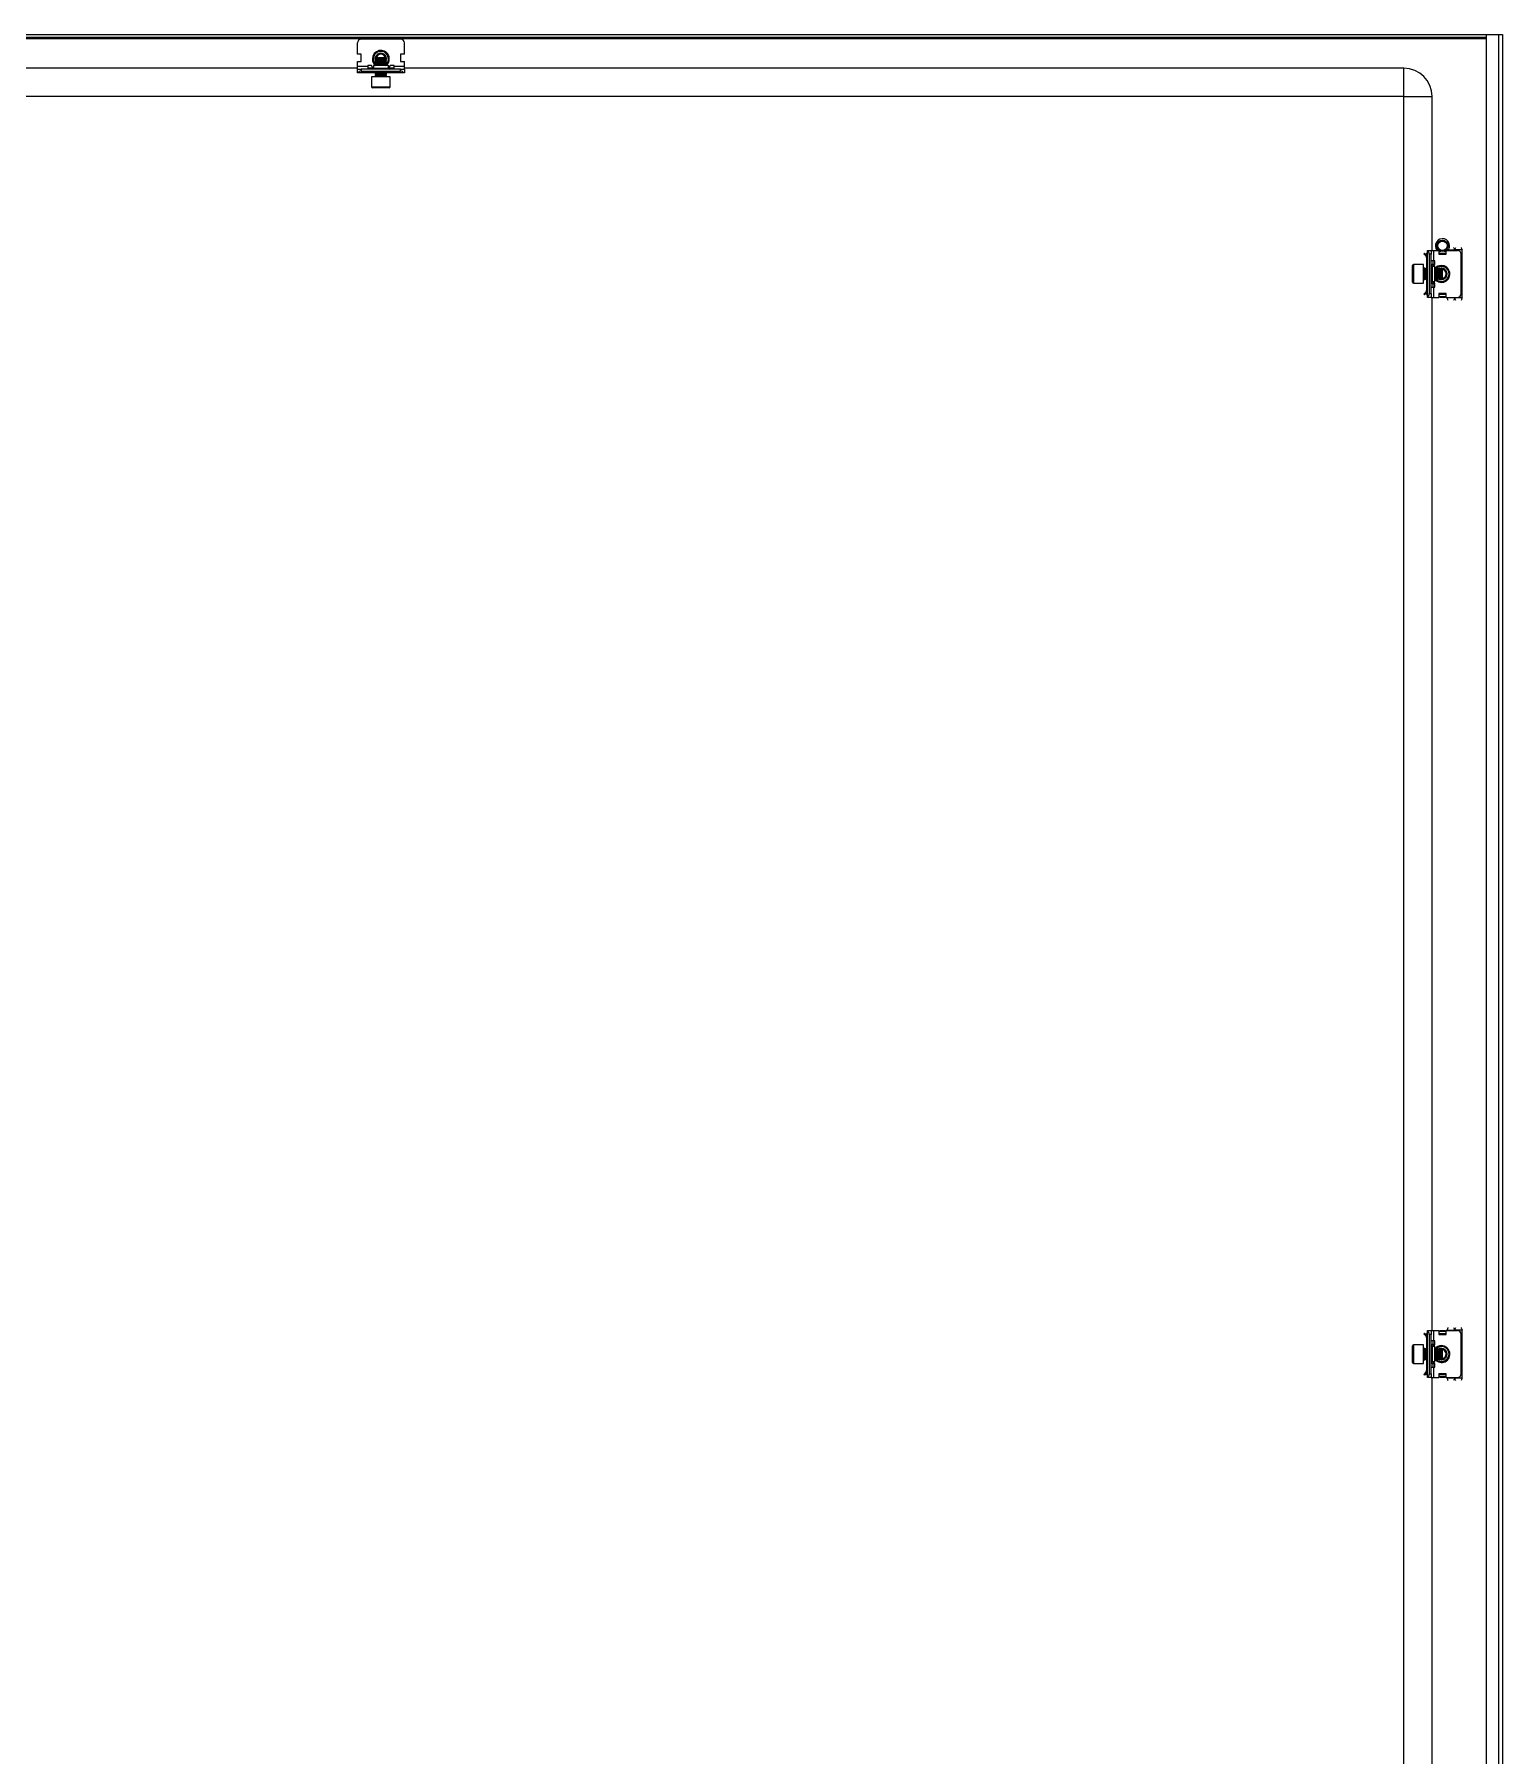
# Model space of a CAD drawing. Header units: millimetres. Extents: x -918 to 2341, y -1151 to 1192.
# Drawn here: x 1560 to 2341, y 21 to 937 of the extents above; entities that cross this region are included whole.
import ezdxf

# ---------------------------------------------------------------- set-up
doc = ezdxf.new("R2010")
doc.units = ezdxf.units.MM

msp = doc.modelspace()

# ---------------------------------------------------------------- linework, layer by layer
at = {"color": 7, "linetype": 'Continuous', "lineweight": 25}
for p, q in [((1155.55, 936.94), (2332.55, 936.94)), ((1155.55, 935.44), (2332.55, 935.44)), ((2332.55, -1018.06), (2332.55, 936.94)), ((2332.55, 936.94), (2338.95, 936.94)), ((2338.95, 936.94), (2341.05, 936.94)), ((2341.05, 936.94), (2341.05, -1018.06)), ((1731.55, 926.44), (1731.55, 932.44)), ((1733.55, 926.44), (1731.55, 926.44)), ((1754.55, 934.44), (1733.55, 934.44)), ((1733.55, 922.44), (1733.55, 926.44)), ((1756.55, 926.44), (1754.55, 926.44)), ((1754.55, 926.44), (1754.55, 922.44)), ((1756.55, 926.44), (1756.55, 932.44)), ((1731.55, 918.94), (1199.55, 918.94)), ((1731.55, 922.44), (1733.55, 922.44)), ((1731.55, 919.94), (1731.55, 922.44)), ((1731.55, 918.44), (1731.55, 919.94)), ((1731.55, 916.44), (1731.55, 918.44)), ((1731.55, 918.44), (1733.55, 918.44)), ((1731.81, 916.44), (1731.55, 916.44)), ((1756.28, 916.44), (1731.81, 916.44)), ((1754.55, 918.44), (1733.55, 918.44)), ((1733.55, 917.44), (1754.55, 917.44)), ((1739.05, 920.44), (1737.05, 920.44)), ((1737.05, 920.44), (1737.05, 919.94)), ((1737.05, 919.94), (1737.05, 918.44)), ((1739.91, 918.94), (1737.05, 918.94)), ((1740.01, 918.76), (1739.05, 920.44)), ((1740.05, 920.44), (1740.05, 918.94)), ((1748.05, 920.44), (1740.05, 920.44)), ((1741.6, 924.44), (1741.05, 923.88)), ((1741.05, 923.88), (1741.05, 923.83)), ((1747.05, 923.88), (1741.05, 923.88)), ((1741.05, 923.83), (1741.6, 923.44)), ((1742.9, 923.83), (1741.05, 923.83)), ((1741.6, 923.44), (1741.05, 923.05)), ((1741.05, 923.05), (1741.05, 922.83)), ((1742.9, 923.05), (1741.05, 923.05)), ((1741.05, 922.83), (1741.6, 922.44)), ((1742.9, 922.83), (1741.05, 922.83)), ((1741.6, 922.44), (1741.05, 922.05)), ((1741.05, 922.05), (1741.05, 921.83)), ((1742.9, 922.05), (1741.05, 922.05)), ((1741.05, 921.83), (1741.6, 921.44)), ((1742.9, 921.83), (1741.05, 921.83)), ((1741.6, 921.44), (1741.05, 921.05)), ((1741.05, 921.05), (1741.05, 920.83)), ((1742.9, 921.05), (1741.05, 921.05)), ((1741.05, 920.83), (1741.6, 920.44)), ((1742.9, 920.83), (1741.05, 920.83)), ((1741.6, 916.44), (1741.05, 916.05)), ((1741.48, 924.96), (1741.29, 924.13)), ((1741.3, 923.65), (1741.37, 923.28)), ((1741.49, 922.36), (1741.36, 922.61)), ((1746.49, 924.44), (1741.6, 924.44)), ((1743.11, 923.44), (1741.6, 923.44)), ((1743.11, 922.44), (1741.6, 922.44)), ((1743.11, 921.44), (1741.6, 921.44)), ((1747.05, 923.83), (1742.9, 923.83)), ((1747.05, 923.05), (1742.9, 923.05)), ((1747.05, 922.83), (1742.9, 922.83)), ((1747.05, 922.05), (1742.9, 922.05)), ((1747.05, 921.83), (1742.9, 921.83)), ((1747.05, 921.05), (1742.9, 921.05)), ((1747.05, 920.83), (1742.9, 920.83)), ((1746.49, 923.44), (1743.11, 923.44)), ((1746.49, 922.44), (1743.11, 922.44)), ((1746.49, 921.44), (1743.11, 921.44)), ((1747.05, 923.88), (1746.49, 924.44)), ((1746.49, 923.44), (1747.05, 923.83)), ((1747.05, 923.05), (1746.49, 923.44)), ((1746.49, 922.44), (1747.05, 922.83)), ((1747.05, 922.05), (1746.49, 922.44)), ((1746.49, 921.44), (1747.05, 921.83)), ((1747.05, 921.05), (1746.49, 921.44)), ((1746.49, 920.44), (1747.05, 920.83)), ((1747.05, 916.05), (1746.49, 916.44)), ((1746.74, 922.61), (1746.6, 922.36)), ((1747.05, 923.83), (1747.05, 923.88)), ((1747.05, 922.83), (1747.05, 923.05)), ((1747.05, 921.83), (1747.05, 922.05)), ((1747.05, 920.83), (1747.05, 921.05)), ((1748.05, 918.94), (1748.05, 920.44)), ((1749.05, 920.44), (1748.08, 918.76)), ((1751.05, 918.94), (1748.18, 918.94)), ((1751.05, 920.44), (1749.05, 920.44)), ((1751.05, 919.94), (1751.05, 920.44)), ((1751.05, 918.44), (1751.05, 919.94)), ((1754.55, 922.44), (1756.55, 922.44)), ((1754.55, 918.44), (1756.55, 918.44)), ((1756.55, 916.44), (1756.28, 916.44)), ((1756.55, 919.94), (1756.55, 922.44)), ((1756.55, 918.44), (1756.55, 919.94)), ((2288.55, 918.94), (1756.55, 918.94)), ((1756.55, 918.44), (1756.55, 916.44)), ((1739.05, 914.44), (1739.05, 909.04)), ((1749.05, 914.44), (1739.05, 914.44)), ((1748.45, 908.44), (1739.65, 908.44)), ((1741.05, 916.05), (1741.05, 915.83)), ((1742.9, 916.05), (1741.05, 916.05)), ((1741.05, 915.83), (1741.6, 915.44)), ((1742.9, 915.83), (1741.05, 915.83)), ((1741.6, 915.44), (1741.05, 915.05)), ((1741.05, 915.05), (1741.05, 914.69)), ((1742.9, 915.05), (1741.05, 915.05)), ((1743.11, 915.44), (1741.6, 915.44)), ((1747.05, 916.05), (1742.9, 916.05)), ((1747.05, 915.83), (1742.9, 915.83)), ((1747.05, 915.05), (1742.9, 915.05)), ((1746.49, 915.44), (1743.11, 915.44)), ((1746.49, 915.44), (1747.05, 915.83)), ((1747.05, 915.05), (1746.49, 915.44)), ((1747.05, 915.83), (1747.05, 916.05)), ((1747.05, 914.69), (1747.05, 915.05)), ((1749.05, 909.04), (1749.05, 914.44)), ((2288.55, 903.94), (1199.55, 903.94)), ((2288.55, -985.06), (2288.55, 903.94)), ((2303.55, 821.94), (2303.55, 903.94)), ((2299.48, 820.58), (2299.13, 820.22)), ((2300.11, 819.25), (2299.13, 820.22)), ((2300.46, 819.6), (2299.48, 820.58)), ((2300.11, 819.25), (2300.46, 819.6)), ((2300.55, 819.94), (2300.55, 819.54)), ((2300.55, 818.19), (2301.05, 818.19)), ((2300.55, 818.19), (2300.55, 814.69)), ((2300.84, 820.65), (2301.05, 820.85)), ((2301.05, 821.94), (2303.05, 821.94)), ((2301.05, 821.67), (2301.05, 821.94)), ((2301.05, 797.21), (2301.05, 821.67)), ((2302.05, 819.94), (2302.05, 798.94)), ((2303.05, 821.94), (2303.05, 819.94)), ((2303.05, 821.94), (2304.55, 821.94)), ((2303.05, 798.94), (2303.05, 819.94)), ((2304.55, 816.44), (2303.05, 816.44)), ((2304.55, 821.94), (2307.05, 821.94)), ((2305.05, 816.44), (2304.55, 816.44)), ((2305.05, 814.44), (2305.05, 816.44)), ((2307.05, 821.94), (2307.05, 819.94)), ((2307.3, 821.12), (2307.05, 821.27)), ((2307.05, 819.94), (2311.05, 819.94)), ((2307.3, 821.56), (2307.63, 821.79)), ((2307.8, 821.56), (2307.3, 821.21)), ((2307.3, 821.21), (2307.3, 821.56)), ((2307.3, 820.29), (2307.3, 821.21)), ((2307.3, 819.94), (2307.3, 820.29)), ((2307.8, 821.71), (2307.8, 821.56)), ((2307.8, 821.56), (2308.2, 821.56)), ((2309.89, 821.56), (2310.3, 821.56)), ((2310.3, 821.56), (2310.3, 821.71)), ((2310.8, 821.21), (2310.3, 821.56)), ((2310.46, 821.79), (2310.8, 821.56)), ((2310.8, 821.56), (2310.8, 821.21)), ((2310.8, 821.21), (2310.8, 820.29)), ((2310.8, 820.29), (2310.8, 819.94)), ((2311.05, 821.27), (2310.85, 821.15)), ((2310.85, 821.15), (2310.85, 819.94)), ((2311.05, 821.94), (2317.05, 821.94)), ((2311.05, 819.94), (2311.05, 821.94)), ((2319.05, 798.94), (2319.05, 819.94)), ((2319.55, 796.69), (2319.55, 822.19)), ((2293.05, 813.51), (2293.05, 813.84)), ((2293.05, 805.04), (2293.05, 813.51)), ((2299.05, 814.44), (2293.65, 814.44)), ((2299.05, 814.06), (2299.05, 814.44)), ((2299.05, 804.44), (2299.05, 814.06)), ((2299.66, 812.44), (2299.3, 812.44)), ((2299.3, 806.44), (2299.66, 806.44)), ((2300.05, 811.88), (2299.66, 812.44)), ((2299.66, 808.29), (2299.66, 812.44)), ((2299.66, 806.44), (2299.66, 808.29)), ((2299.66, 806.44), (2300.05, 806.99)), ((2300.43, 812.44), (2300.05, 811.88)), ((2300.05, 808.5), (2300.05, 811.88)), ((2300.05, 806.99), (2300.05, 808.5)), ((2300.05, 806.99), (2300.43, 806.44)), ((2300.66, 812.44), (2300.43, 812.44)), ((2300.43, 808.29), (2300.43, 812.44)), ((2300.43, 806.44), (2300.43, 808.29)), ((2300.43, 806.44), (2300.66, 806.44)), ((2301.05, 814.69), (2300.55, 814.69)), ((2300.55, 814.69), (2300.55, 812.44)), ((2300.55, 806.44), (2300.55, 804.19)), ((2301.05, 811.88), (2300.66, 812.44)), ((2300.66, 808.29), (2300.66, 812.44)), ((2300.66, 806.44), (2300.66, 808.29)), ((2300.66, 806.44), (2301.05, 806.99)), ((2303.37, 813.47), (2305.05, 814.44)), ((2303.55, 813.57), (2303.55, 814.69)), ((2303.55, 814.69), (2304.05, 814.69)), ((2305.05, 813.44), (2303.55, 813.44)), ((2304.05, 814.69), (2305.05, 814.69)), ((2305.05, 805.44), (2305.05, 813.44)), ((2305.43, 812.44), (2305.05, 811.88)), ((2305.05, 806.99), (2305.43, 806.44)), ((2305.66, 812.44), (2305.43, 812.44)), ((2305.43, 808.29), (2305.43, 812.44)), ((2305.43, 806.44), (2305.43, 808.29)), ((2305.43, 806.44), (2305.66, 806.44)), ((2306.05, 811.88), (2305.66, 812.44)), ((2305.66, 808.29), (2305.66, 812.44)), ((2305.66, 806.44), (2305.66, 808.29)), ((2305.66, 806.44), (2306.05, 806.99)), ((2306.43, 812.44), (2306.05, 811.88)), ((2306.05, 808.5), (2306.05, 811.88)), ((2306.05, 806.99), (2306.05, 808.5)), ((2306.05, 806.99), (2306.43, 806.44)), ((2306.66, 812.44), (2306.43, 812.44)), ((2306.43, 808.29), (2306.43, 812.44)), ((2306.43, 806.44), (2306.43, 808.29)), ((2306.43, 806.44), (2306.66, 806.44)), ((2307.05, 811.88), (2306.66, 812.44)), ((2306.66, 808.29), (2306.66, 812.44)), ((2306.66, 806.44), (2306.66, 808.29)), ((2306.66, 806.44), (2307.05, 806.99)), ((2306.97, 811.99), (2307.22, 812.13)), ((2307.22, 806.75), (2306.97, 806.89)), ((2307.43, 812.44), (2307.05, 811.88)), ((2307.05, 808.5), (2307.05, 811.88)), ((2307.05, 806.99), (2307.05, 808.5)), ((2307.05, 806.99), (2307.43, 806.44)), ((2307.66, 812.44), (2307.43, 812.44)), ((2307.43, 808.29), (2307.43, 812.44)), ((2307.43, 806.44), (2307.43, 808.29)), ((2307.43, 806.44), (2307.66, 806.44)), ((2308.05, 811.88), (2307.66, 812.44)), ((2307.66, 808.29), (2307.66, 812.44)), ((2307.66, 806.44), (2307.66, 808.29)), ((2307.66, 806.44), (2308.05, 806.99)), ((2307.88, 806.76), (2308.25, 806.69)), ((2308.43, 812.44), (2308.05, 811.88)), ((2308.05, 808.5), (2308.05, 811.88)), ((2308.05, 806.99), (2308.05, 808.5)), ((2308.05, 806.99), (2308.43, 806.44)), ((2308.49, 812.44), (2308.43, 812.44)), ((2308.43, 808.29), (2308.43, 812.44)), ((2308.43, 806.44), (2308.43, 808.29)), ((2308.43, 806.44), (2308.49, 806.44)), ((2309.05, 811.88), (2308.49, 812.44)), ((2308.49, 812.21), (2308.49, 812.44)), ((2308.49, 806.44), (2308.49, 812.21)), ((2308.49, 806.44), (2309.05, 806.99)), ((2308.74, 806.69), (2309.57, 806.88)), ((2309.05, 811.7), (2309.05, 811.88)), ((2309.05, 806.99), (2309.05, 811.7)), ((2293.65, 804.44), (2299.05, 804.44)), ((2300.11, 799.63), (2299.13, 798.65)), ((2299.48, 798.3), (2299.13, 798.65)), ((2300.46, 799.27), (2299.48, 798.3)), ((2300.11, 799.63), (2300.46, 799.27)), ((2300.55, 804.19), (2301.05, 804.19)), ((2300.55, 804.19), (2300.55, 800.69)), ((2300.55, 800.69), (2301.05, 800.69)), ((2300.55, 798.94), (2300.55, 799.4)), ((2301.05, 798.02), (2300.84, 798.23)), ((2301.05, 796.94), (2301.05, 797.21)), ((2303.05, 802.44), (2304.55, 802.44)), ((2303.05, 798.94), (2303.05, 796.94)), ((2305.05, 804.44), (2303.37, 805.41)), ((2303.55, 805.44), (2305.05, 805.44)), ((2303.55, 804.19), (2303.55, 805.3)), ((2304.05, 804.19), (2303.55, 804.19)), ((2305.05, 804.19), (2304.05, 804.19)), ((2304.55, 802.44), (2305.05, 802.44)), ((2305.05, 802.44), (2305.05, 804.44)), ((2307.05, 798.94), (2307.05, 796.94)), ((2311.05, 798.94), (2307.05, 798.94)), ((2307.3, 798.58), (2307.3, 798.94)), ((2307.3, 797.67), (2307.3, 798.58)), ((2307.3, 797.32), (2307.3, 797.67)), ((2307.3, 797.67), (2307.8, 797.32)), ((2307.8, 796.96), (2307.3, 797.32)), ((2307.8, 797.32), (2307.8, 796.96)), ((2310.3, 797.32), (2307.8, 797.32)), ((2310.3, 797.32), (2310.8, 797.67)), ((2310.3, 796.96), (2310.3, 797.32)), ((2310.8, 797.32), (2310.3, 796.96)), ((2310.8, 798.94), (2310.8, 798.58)), ((2310.8, 798.58), (2310.8, 797.67)), ((2310.8, 797.67), (2310.8, 797.32)), ((2310.85, 798.94), (2310.85, 797.06)), ((2311.05, 796.94), (2311.05, 798.94)), ((2303.05, 796.94), (2301.05, 796.94)), ((2303.05, 796.94), (2304.55, 796.94)), ((2303.55, 246.94), (2303.55, 796.94)), ((2304.55, 796.94), (2307.05, 796.94)), ((2310.3, 796.96), (2307.8, 796.96)), ((2310.85, 797.06), (2311.05, 797.06)), ((2311.05, 796.94), (2317.05, 796.94)), ((2311.55, 796.69), (2311.55, 796.94)), ((2293.05, 238.51), (2293.05, 238.84)), ((2293.05, 230.04), (2293.05, 238.51)), ((2299.05, 239.44), (2293.65, 239.44)), ((2299.05, 239.06), (2299.05, 239.44)), ((2299.05, 229.44), (2299.05, 239.06)), ((2299.48, 245.58), (2299.13, 245.22)), ((2300.11, 244.25), (2299.13, 245.22)), ((2300.46, 244.6), (2299.48, 245.58)), ((2300.11, 244.25), (2300.46, 244.6)), ((2300.55, 244.94), (2300.55, 244.54)), ((2300.55, 243.19), (2301.05, 243.19)), ((2300.55, 243.19), (2300.55, 239.69)), ((2301.05, 239.69), (2300.55, 239.69)), ((2300.55, 239.69), (2300.55, 237.44)), ((2300.84, 245.65), (2301.05, 245.85)), ((2301.05, 246.94), (2303.05, 246.94)), ((2301.05, 246.67), (2301.05, 246.94)), ((2301.05, 222.21), (2301.05, 246.67)), ((2302.05, 244.94), (2302.05, 223.94)), ((2303.05, 246.94), (2303.05, 244.94)), ((2303.05, 246.94), (2304.55, 246.94)), ((2303.05, 223.94), (2303.05, 244.94)), ((2304.55, 241.44), (2303.05, 241.44)), ((2303.37, 238.47), (2305.05, 239.44)), ((2303.55, 238.57), (2303.55, 239.69)), ((2303.55, 239.69), (2304.05, 239.69)), ((2305.05, 238.44), (2303.55, 238.44)), ((2304.05, 239.69), (2305.05, 239.69)), ((2304.55, 246.94), (2307.05, 246.94)), ((2305.05, 241.44), (2304.55, 241.44)), ((2305.05, 239.44), (2305.05, 241.44)), ((2305.05, 230.44), (2305.05, 238.44)), ((2307.05, 246.94), (2307.05, 244.94)), ((2307.05, 244.94), (2311.05, 244.94)), ((2307.3, 246.56), (2307.8, 246.91)), ((2307.8, 246.56), (2307.3, 246.21)), ((2307.3, 246.21), (2307.3, 246.56)), ((2307.3, 245.29), (2307.3, 246.21)), ((2307.3, 244.94), (2307.3, 245.29)), ((2307.8, 246.91), (2307.8, 246.56)), ((2307.8, 246.91), (2310.3, 246.91)), ((2307.8, 246.56), (2310.3, 246.56)), ((2310.3, 246.56), (2310.3, 246.91)), ((2310.3, 246.91), (2310.8, 246.56)), ((2310.8, 246.21), (2310.3, 246.56)), ((2310.8, 246.56), (2310.8, 246.21)), ((2310.8, 246.21), (2310.8, 245.29)), ((2310.8, 245.29), (2310.8, 244.94)), ((2310.85, 246.82), (2310.85, 244.94)), ((2311.05, 246.82), (2310.85, 246.82)), ((2311.05, 244.94), (2311.05, 246.94)), ((2311.05, 246.94), (2317.05, 246.94)), ((2311.55, 246.94), (2311.55, 247.19)), ((2319.05, 223.94), (2319.05, 244.94)), ((2319.55, 221.69), (2319.55, 247.19)), ((2293.65, 229.44), (2299.05, 229.44)), ((2299.66, 237.44), (2299.3, 237.44)), ((2299.3, 231.44), (2299.66, 231.44)), ((2300.05, 236.88), (2299.66, 237.44)), ((2299.66, 233.29), (2299.66, 237.44)), ((2299.66, 231.44), (2299.66, 233.29)), ((2299.66, 231.44), (2300.05, 231.99)), ((2300.43, 237.44), (2300.05, 236.88)), ((2300.05, 233.5), (2300.05, 236.88)), ((2300.05, 231.99), (2300.05, 233.5)), ((2300.05, 231.99), (2300.43, 231.44)), ((2300.66, 237.44), (2300.43, 237.44)), ((2300.43, 233.29), (2300.43, 237.44)), ((2300.43, 231.44), (2300.43, 233.29)), ((2300.43, 231.44), (2300.66, 231.44)), ((2300.55, 231.44), (2300.55, 229.19)), ((2300.55, 229.19), (2301.05, 229.19)), ((2300.55, 229.19), (2300.55, 225.69)), ((2301.05, 236.88), (2300.66, 237.44)), ((2300.66, 233.29), (2300.66, 237.44)), ((2300.66, 231.44), (2300.66, 233.29)), ((2300.66, 231.44), (2301.05, 231.99)), ((2305.05, 229.44), (2303.37, 230.41)), ((2303.55, 230.44), (2305.05, 230.44)), ((2303.55, 229.19), (2303.55, 230.3)), ((2304.05, 229.19), (2303.55, 229.19)), ((2305.05, 229.19), (2304.05, 229.19)), ((2305.43, 237.44), (2305.05, 236.88)), ((2305.05, 231.99), (2305.43, 231.44)), ((2305.05, 227.44), (2305.05, 229.44)), ((2305.66, 237.44), (2305.43, 237.44)), ((2305.43, 233.29), (2305.43, 237.44)), ((2305.43, 231.44), (2305.43, 233.29)), ((2305.43, 231.44), (2305.66, 231.44)), ((2306.05, 236.88), (2305.66, 237.44)), ((2305.66, 233.29), (2305.66, 237.44)), ((2305.66, 231.44), (2305.66, 233.29)), ((2305.66, 231.44), (2306.05, 231.99)), ((2306.43, 237.44), (2306.05, 236.88)), ((2306.05, 233.5), (2306.05, 236.88)), ((2306.05, 231.99), (2306.05, 233.5)), ((2306.05, 231.99), (2306.43, 231.44)), ((2306.66, 237.44), (2306.43, 237.44)), ((2306.43, 233.29), (2306.43, 237.44)), ((2306.43, 231.44), (2306.43, 233.29)), ((2306.43, 231.44), (2306.66, 231.44)), ((2307.05, 236.88), (2306.66, 237.44)), ((2306.66, 233.29), (2306.66, 237.44)), ((2306.66, 231.44), (2306.66, 233.29)), ((2306.66, 231.44), (2307.05, 231.99)), ((2306.97, 236.99), (2307.22, 237.13)), ((2307.22, 231.75), (2306.97, 231.89)), ((2307.43, 237.44), (2307.05, 236.88)), ((2307.05, 233.5), (2307.05, 236.88)), ((2307.05, 231.99), (2307.05, 233.5)), ((2307.05, 231.99), (2307.43, 231.44)), ((2307.66, 237.44), (2307.43, 237.44)), ((2307.43, 233.29), (2307.43, 237.44)), ((2307.43, 231.44), (2307.43, 233.29)), ((2307.43, 231.44), (2307.66, 231.44)), ((2308.05, 236.88), (2307.66, 237.44)), ((2307.66, 233.29), (2307.66, 237.44)), ((2307.66, 231.44), (2307.66, 233.29)), ((2307.66, 231.44), (2308.05, 231.99)), ((2307.88, 231.76), (2308.25, 231.69)), ((2308.43, 237.44), (2308.05, 236.88)), ((2308.05, 233.5), (2308.05, 236.88)), ((2308.05, 231.99), (2308.05, 233.5)), ((2308.05, 231.99), (2308.43, 231.44)), ((2308.49, 237.44), (2308.43, 237.44)), ((2308.43, 233.29), (2308.43, 237.44)), ((2308.43, 231.44), (2308.43, 233.29)), ((2308.43, 231.44), (2308.49, 231.44)), ((2309.05, 236.88), (2308.49, 237.44)), ((2308.49, 237.21), (2308.49, 237.44)), ((2308.49, 231.44), (2308.49, 237.21)), ((2308.49, 231.44), (2309.05, 231.99)), ((2308.74, 231.69), (2309.57, 231.88)), ((2309.05, 236.7), (2309.05, 236.88)), ((2309.05, 231.99), (2309.05, 236.7)), ((2300.11, 224.63), (2299.13, 223.65)), ((2299.48, 223.3), (2299.13, 223.65)), ((2300.46, 224.27), (2299.48, 223.3)), ((2300.11, 224.63), (2300.46, 224.27)), ((2300.55, 225.69), (2301.05, 225.69)), ((2300.55, 223.94), (2300.55, 224.4)), ((2301.05, 223.02), (2300.84, 223.23)), ((2301.05, 221.94), (2301.05, 222.21)), ((2303.05, 221.94), (2301.05, 221.94)), ((2303.05, 227.44), (2304.55, 227.44)), ((2303.05, 223.94), (2303.05, 221.94)), ((2303.05, 221.94), (2304.55, 221.94)), ((2303.55, -303.06), (2303.55, 221.94)), ((2304.55, 227.44), (2305.05, 227.44)), ((2304.55, 221.94), (2307.05, 221.94)), ((2307.05, 223.94), (2307.05, 221.94)), ((2311.05, 223.94), (2307.05, 223.94)), ((2307.3, 223.58), (2307.3, 223.94)), ((2307.3, 222.67), (2307.3, 223.58)), ((2307.3, 222.67), (2307.8, 222.32)), ((2307.3, 222.32), (2307.3, 222.67)), ((2307.8, 221.96), (2307.3, 222.32)), ((2310.3, 222.32), (2307.8, 222.32)), ((2307.8, 222.32), (2307.8, 221.96)), ((2310.3, 221.96), (2307.8, 221.96)), ((2310.3, 222.32), (2310.8, 222.67)), ((2310.3, 221.96), (2310.3, 222.32)), ((2310.8, 222.32), (2310.3, 221.96)), ((2310.8, 223.94), (2310.8, 223.58)), ((2310.8, 223.58), (2310.8, 222.67)), ((2310.8, 222.67), (2310.8, 222.32)), ((2310.85, 223.94), (2310.85, 222.06)), ((2310.85, 222.06), (2311.05, 222.06)), ((2311.05, 221.94), (2311.05, 223.94)), ((2311.05, 221.94), (2317.05, 221.94)), ((2311.55, 221.69), (2311.55, 221.94))]:
    msp.add_line(p, q, dxfattribs=at)
at = {"color": 8, "linetype": 'Continuous', "lineweight": 18}
for p, q in [((1155.55, 934.84), (2332.55, 934.84)), ((2338.95, 936.94), (2338.95, -1018.06)), ((1737.05, 919.94), (1731.55, 919.94)), ((1733.55, 918.44), (1733.55, 917.44)), ((1740.05, 918.94), (1748.05, 918.94)), ((1756.55, 919.94), (1751.05, 919.94)), ((1754.55, 917.44), (1754.55, 918.44)), ((2288.55, 903.94), (2288.55, 918.94)), ((1739.05, 909.04), (1749.05, 909.04)), ((1741.05, 914.69), (1746.82, 914.69)), ((1746.82, 914.69), (1747.05, 914.69)), ((2288.55, 903.94), (2303.55, 903.94)), ((2301.05, 819.94), (2300.55, 819.94)), ((2301.05, 820.44), (2300.84, 820.65)), ((2303.05, 819.94), (2302.05, 819.94)), ((2304.05, 814.69), (2304.05, 816.44)), ((2304.55, 816.44), (2304.55, 821.94)), ((2310.8, 820.29), (2307.3, 820.29)), ((2312.05, 822.19), (2315.55, 822.19)), ((2319.55, 822.19), (2315.55, 822.19)), ((2293.65, 814.44), (2293.65, 814.06)), ((2293.65, 814.06), (2293.65, 804.44)), ((2299.3, 812.44), (2299.3, 806.44)), ((2303.55, 813.44), (2303.55, 805.44)), ((2301.05, 798.94), (2300.55, 798.94)), ((2301.05, 798.44), (2300.84, 798.23)), ((2302.05, 798.94), (2303.05, 798.94)), ((2304.05, 802.44), (2304.05, 804.19)), ((2304.55, 796.94), (2304.55, 802.44)), ((2307.3, 798.58), (2310.8, 798.58)), ((2315.55, 796.69), (2311.55, 796.69)), ((2319.55, 796.69), (2315.55, 796.69)), ((2293.65, 239.44), (2293.65, 239.06)), ((2293.65, 239.06), (2293.65, 229.44)), ((2301.05, 244.94), (2300.55, 244.94)), ((2301.05, 245.44), (2300.84, 245.65)), ((2303.05, 244.94), (2302.05, 244.94)), ((2303.55, 238.44), (2303.55, 230.44)), ((2304.05, 239.69), (2304.05, 241.44)), ((2304.55, 241.44), (2304.55, 246.94)), ((2310.8, 245.29), (2307.3, 245.29)), ((2311.55, 247.19), (2315.55, 247.19)), ((2319.55, 247.19), (2315.55, 247.19)), ((2299.3, 237.44), (2299.3, 231.44)), ((2304.05, 227.44), (2304.05, 229.19)), ((2301.05, 223.94), (2300.55, 223.94)), ((2301.05, 223.44), (2300.84, 223.23)), ((2302.05, 223.94), (2303.05, 223.94)), ((2304.55, 221.94), (2304.55, 227.44)), ((2307.3, 223.58), (2310.8, 223.58)), ((2315.55, 221.69), (2311.55, 221.69)), ((2319.55, 221.69), (2315.55, 221.69))]:
    msp.add_line(p, q, dxfattribs=at)
at = {"color": 7, "linetype": 'Continuous', "lineweight": 25, "flags": 128}
for points in [[(1746.72, 923.28), (1746.75, 923.4), (1746.79, 923.65)], [(2308.25, 812.18), (2308.01, 812.15), (2307.88, 812.12)], [(2308.25, 237.18), (2308.01, 237.15), (2307.88, 237.12)]]:
    msp.add_lwpolyline(points, dxfattribs=at)
at = {"color": 7, "linetype": 'Continuous', "lineweight": 25}
for radius in [3, 2.5]:
    msp.add_circle((2309.05, 824.44), radius, dxfattribs=at)
for centre, radius, start, end in [((1733.55, 932.44), 2, 90, 180), ((1744.05, 923.94), 4, 315.71765, 180), ((1744.05, 923.94), 3, 344.33161, 195.66839), ((1744.05, 923.94), 2.76, 4.01261, 158.2426), ((1744.05, 923.94), 2.45, 11.79772, 168.20228), ((1754.55, 932.44), 2, 0, 90), ((1733.55, 915.44), 2, 90, 150), ((1739.55, 918.94), 0.5, 270, 0), ((1744.05, 923.94), 4, 180, 224.28235), ((1748.55, 918.94), 0.5, 180, 270), ((1754.55, 915.44), 2, 30, 90), ((2288.55, 903.94), 15, 0, 90), ((1739.65, 909.04), 0.6, 180, 270), ((1740.8, 914.69), 0.25, 270, 0), ((1747.3, 914.69), 0.25, 180, 270), ((1748.45, 909.04), 0.6, 270, 0), ((2309.05, 824.44), 3.75, 0, 221.81031), ((2301.55, 819.94), 1, 135, 180), ((2300.05, 819.94), 2, 0, 60), ((2309.05, 824.44), 3.75, 318.18969, 0), ((2317.05, 819.94), 2, 0, 90), ((2293.65, 813.84), 0.6, 90, 180), ((2299.3, 812.69), 0.25, 180, 270), ((2299.3, 806.19), 0.25, 90, 180), ((2303.55, 813.94), 0.5, 180, 270), ((2308.55, 809.44), 4, 90, 134.28235), ((2308.55, 809.44), 4, 225.71765, 90), ((2308.55, 809.44), 3, 254.33161, 105.66839), ((2308.55, 809.44), 2.76, 291.7574, 85.98739), ((2308.55, 809.44), 2.45, 21.7574, 78.20228), ((2308.55, 809.44), 2.45, 281.79772, 21.7574), ((2293.65, 805.04), 0.6, 180, 270), ((2301.55, 798.94), 1, 180, 225), ((2300.05, 798.94), 2, 300, 0), ((2303.55, 804.94), 0.5, 90, 180), ((2317.05, 798.94), 2, 270, 0), ((2293.65, 238.84), 0.6, 90, 180), ((2301.55, 244.94), 1, 135, 180), ((2300.05, 244.94), 2, 0, 60), ((2303.55, 238.94), 0.5, 180, 270), ((2308.55, 234.44), 4, 90, 134.28235), ((2308.55, 234.44), 4, 225.71765, 90), ((2317.05, 244.94), 2, 0, 90), ((2293.65, 230.04), 0.6, 180, 270), ((2299.3, 237.69), 0.25, 180, 270), ((2299.3, 231.19), 0.25, 90, 180), ((2303.55, 229.94), 0.5, 90, 180), ((2308.55, 234.44), 3, 254.33161, 105.66839), ((2308.55, 234.44), 2.76, 291.7574, 85.98739), ((2308.55, 234.44), 2.45, 21.7574, 78.20228), ((2308.55, 234.44), 2.45, 281.79772, 21.7574), ((2301.55, 223.94), 1, 180, 225), ((2300.05, 223.94), 2, 300, 0), ((2317.05, 223.94), 2, 270, 0)]:
    msp.add_arc(centre, radius, start, end, dxfattribs=at)
at = {"color": 8, "linetype": 'Continuous', "lineweight": 18}
for centre, start, end in [((1744.05, 923.94), 308.94244, 180), ((1744.05, 923.94), 180, 231.05756), ((2308.55, 809.44), 218.94244, 90), ((2308.55, 809.44), 90, 141.05756), ((2308.55, 234.44), 218.94244, 90), ((2308.55, 234.44), 90, 141.05756)]:
    msp.add_arc(centre, 4.5, start, end, dxfattribs=at)
at = {"color": 7, "linetype": 'Continuous', "lineweight": 25}
for points, knots in [([(2300.55, 818.19), (2300.52, 818.38), (2300.49, 818.67), (2300.31, 819.02), (2300.17, 819.17), (2300.11, 819.25)], [0, 0, 0, 0, 0.485042, 0.738404, 1, 1, 1, 1]), ([(2301.05, 818.19), (2301.02, 818.43), (2300.97, 818.91), (2300.68, 819.37), (2300.49, 819.57), (2300.46, 819.6)], [0, 0, 0, 0, 0.461863, 0.923726, 1, 1, 1, 1]), ([(2314.97, 823.5), (2315.05, 823.34), (2315.23, 823), (2315.42, 822.51), (2315.53, 822.23), (2315.55, 822.19)], [0, 0, 0, 0, 0.4154826, 0.9171518, 1, 1, 1, 1]), ([(2315.55, 822.19), (2315.64, 822.43), (2315.83, 822.92), (2316.02, 823.31), (2316.12, 823.51)], [0, 0, 0, 0, 0.5020654, 1, 1, 1, 1]), ([(2318.97, 823.5), (2319.05, 823.34), (2319.23, 823), (2319.42, 822.51), (2319.53, 822.23), (2319.55, 822.19)], [0, 0, 0, 0, 0.415483, 0.917152, 1, 1, 1, 1]), ([(2300.11, 799.63), (2300.23, 799.78), (2300.41, 800.01), (2300.53, 800.38), (2300.54, 800.59), (2300.55, 800.69)], [0, 0, 0, 0, 0.485042, 0.738404, 1, 1, 1, 1]), ([(2300.46, 799.27), (2300.61, 799.46), (2300.92, 799.84), (2301.04, 800.37), (2301.04, 800.65), (2301.05, 800.69)], [0, 0, 0, 0, 0.461863, 0.923726, 1, 1, 1, 1]), ([(2312.12, 795.38), (2312.04, 795.53), (2311.86, 795.88), (2311.67, 796.37), (2311.56, 796.65), (2311.55, 796.69)], [0, 0, 0, 0, 0.415483, 0.917152, 1, 1, 1, 1]), ([(2315.55, 796.69), (2315.45, 796.44), (2315.26, 795.96), (2315.07, 795.56), (2314.97, 795.37)], [0, 0, 0, 0, 0.502065, 1, 1, 1, 1]), ([(2316.12, 795.38), (2316.04, 795.53), (2315.86, 795.88), (2315.67, 796.37), (2315.56, 796.65), (2315.55, 796.69)], [0, 0, 0, 0, 0.415483, 0.917152, 1, 1, 1, 1]), ([(2319.55, 796.69), (2319.45, 796.44), (2319.26, 795.96), (2319.07, 795.56), (2318.97, 795.37)], [0, 0, 0, 0, 0.5020654, 1, 1, 1, 1]), ([(2311.55, 247.19), (2311.59, 247.31), (2311.69, 247.55), (2311.83, 247.9), (2311.97, 248.23), (2312.07, 248.42), (2312.12, 248.51)], [0, 0, 0, 0, 0.247454, 0.50208, 0.749534, 1, 1, 1, 1]), ([(2314.97, 248.5), (2315.05, 248.34), (2315.23, 248), (2315.42, 247.51), (2315.53, 247.23), (2315.55, 247.19)], [0, 0, 0, 0, 0.4154826, 0.9171518, 1, 1, 1, 1]), ([(2315.55, 247.19), (2315.64, 247.43), (2315.83, 247.92), (2316.02, 248.31), (2316.12, 248.51)], [0, 0, 0, 0, 0.502065, 1, 1, 1, 1]), ([(2318.97, 248.5), (2319.05, 248.34), (2319.23, 248), (2319.42, 247.51), (2319.53, 247.23), (2319.55, 247.19)], [0, 0, 0, 0, 0.415483, 0.917152, 1, 1, 1, 1]), ([(2300.55, 243.19), (2300.52, 243.38), (2300.49, 243.67), (2300.31, 244.02), (2300.17, 244.17), (2300.11, 244.25)], [0, 0, 0, 0, 0.485042, 0.738404, 1, 1, 1, 1]), ([(2301.05, 243.19), (2301.02, 243.43), (2300.97, 243.91), (2300.68, 244.37), (2300.49, 244.57), (2300.46, 244.6)], [0, 0, 0, 0, 0.461863, 0.923726, 1, 1, 1, 1]), ([(2300.11, 224.63), (2300.23, 224.78), (2300.41, 225.01), (2300.53, 225.38), (2300.54, 225.59), (2300.55, 225.69)], [0, 0, 0, 0, 0.485042, 0.738404, 1, 1, 1, 1]), ([(2300.46, 224.27), (2300.61, 224.46), (2300.92, 224.84), (2301.04, 225.37), (2301.04, 225.65), (2301.05, 225.69)], [0, 0, 0, 0, 0.461863, 0.923726, 1, 1, 1, 1]), ([(2312.12, 220.38), (2312.04, 220.53), (2311.86, 220.88), (2311.67, 221.37), (2311.56, 221.65), (2311.55, 221.69)], [0, 0, 0, 0, 0.415483, 0.917152, 1, 1, 1, 1]), ([(2315.55, 221.69), (2315.45, 221.44), (2315.26, 220.96), (2315.07, 220.56), (2314.97, 220.37)], [0, 0, 0, 0, 0.502065, 1, 1, 1, 1]), ([(2316.12, 220.38), (2316.04, 220.53), (2315.86, 220.88), (2315.67, 221.37), (2315.56, 221.65), (2315.55, 221.69)], [0, 0, 0, 0, 0.4154826, 0.9171518, 1, 1, 1, 1]), ([(2319.55, 221.69), (2319.45, 221.44), (2319.26, 220.96), (2319.07, 220.56), (2318.97, 220.37)], [0, 0, 0, 0, 0.502065, 1, 1, 1, 1])]:
    msp.add_open_spline(points, degree=3, knots=knots, dxfattribs=at)

doc.saveas('drawing.dxf')
